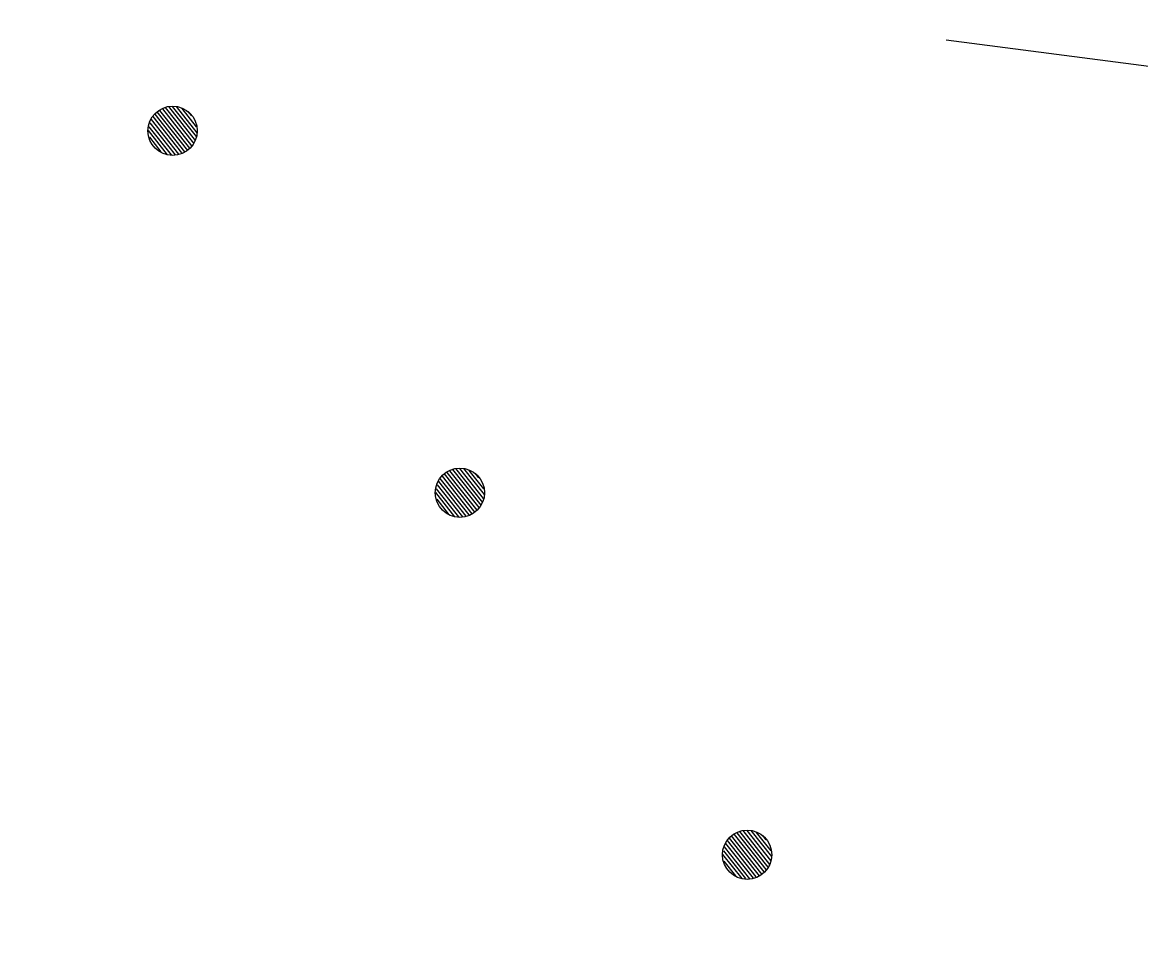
# Model space of a CAD drawing. Header units: metres. Extents: x -2743 to 126, y 13385 to 13916.
# Drawn here: x -1878.975 to -1877.158, y 13624.02 to 13625.494 of the extents above; entities that cross this region are included whole.
import ezdxf

# ---------------------------------------------------------------- set-up
doc = ezdxf.new("R2010")
doc.units = ezdxf.units.M
for name, color, linetype in [('GREEN_LAWN', 82, 'Continuous'), ('output[1-12]_3_ДЖКХ-24_03233tp$0$Граница растительности и грунта', 7, 'Continuous'), ('output[1-12]_3_ДЖКХ-24_03233up$0$Кабели', 7, 'Continuous')]:
    doc.layers.add(name, color=color, linetype=linetype)

msp = doc.modelspace()

# ---------------------------------------------------------------- hatches: boundary and pattern name
at = {"layer": 'GREEN_LAWN'}
h = msp.add_hatch(dxfattribs=at)
h.set_pattern_fill('GRASS', color=82, scale=0.08)
h.paths.add_polyline_path([(-1875.975, 13625.77), (-1876.475, 13624.27), (-1875.475, 13623.77), (-1875.254, 13624.212), (-1875.1343, 13624.4513), (-1875.0745, 13624.571), (-1874.975, 13624.77), (-1873.975, 13624.77), (-1871.975, 13623.27), (-1867.475, 13621.77), (-1867.975, 13620.77), (-1870.475, 13619.77), (-1870.975, 13617.77), (-1872.975, 13617.27), (-1875.475, 13615.27), (-1876.975, 13615.27), (-1878.975, 13617.27), (-1877.975, 13618.27), (-1876.975, 13621.77), (-1876.975, 13623.77), (-1878.975, 13625.77), (-1878.975, 13626.77), (-1875.975, 13625.77)])
h.paths.add_polyline_path([(-1874.227, 13617.276), (-1873.9839, 13617.2999), (-1873.7502, 13617.3708), (-1873.5348, 13617.486), (-1873.3459, 13617.6409), (-1873.191, 13617.8298), (-1873.0758, 13618.0452), (-1873.0049, 13618.2789), (-1872.981, 13618.522), (-1873.0049, 13618.7651), (-1873.0758, 13618.9988), (-1873.191, 13619.2142), (-1873.3459, 13619.4031), (-1873.5348, 13619.558), (-1873.7502, 13619.6732), (-1873.9839, 13619.7441), (-1874.227, 13619.768), (-1874.4701, 13619.7441), (-1874.7038, 13619.6732), (-1874.9192, 13619.558), (-1875.1081, 13619.4031), (-1875.263, 13619.2142), (-1875.3782, 13618.9988), (-1875.4491, 13618.7651), (-1875.473, 13618.522), (-1875.4491, 13618.2789), (-1875.3782, 13618.0452), (-1875.263, 13617.8298), (-1875.1081, 13617.6409), (-1874.9192, 13617.486), (-1874.7038, 13617.3708), (-1874.4701, 13617.2999), (-1874.227, 13617.276)], flags=0)
h.paths.add_polyline_path([(-1873.227, 13620.0196), (-1873.129, 13620.0292), (-1873.0347, 13620.0578), (-1872.9479, 13620.1043), (-1872.8717, 13620.1667), (-1872.8093, 13620.2429), (-1872.7628, 13620.3297), (-1872.7342, 13620.424), (-1872.727, 13620.4974), (-1872.7198, 13620.424), (-1872.6912, 13620.3297), (-1872.6447, 13620.2429), (-1872.5823, 13620.1667), (-1872.5061, 13620.1043), (-1872.4193, 13620.0578), (-1872.325, 13620.0292), (-1872.227, 13620.0196), (-1872.129, 13620.0292), (-1872.0347, 13620.0578), (-1871.9479, 13620.1043), (-1871.8717, 13620.1667), (-1871.8093, 13620.2429), (-1871.7628, 13620.3297), (-1871.7342, 13620.424), (-1871.7246, 13620.522), (-1871.7342, 13620.62), (-1871.7628, 13620.7143), (-1871.8093, 13620.8011), (-1871.8717, 13620.8773), (-1871.9479, 13620.9397), (-1872.0347, 13620.9862), (-1872.129, 13621.0148), (-1872.2024, 13621.022), (-1872.129, 13621.0292), (-1872.0347, 13621.0578), (-1871.9479, 13621.1043), (-1871.8717, 13621.1667), (-1871.8093, 13621.2429), (-1871.7628, 13621.3297), (-1871.7342, 13621.424), (-1871.7246, 13621.522), (-1871.7342, 13621.62), (-1871.7628, 13621.7143), (-1871.8093, 13621.8011), (-1871.8717, 13621.8773), (-1871.9479, 13621.9397), (-1872.0347, 13621.9862), (-1872.129, 13622.0148), (-1872.2024, 13622.022), (-1872.129, 13622.0292), (-1872.0347, 13622.0578), (-1871.9479, 13622.1043), (-1871.8717, 13622.1667), (-1871.8093, 13622.2429), (-1871.7628, 13622.3297), (-1871.7342, 13622.424), (-1871.7246, 13622.522), (-1871.7342, 13622.62), (-1871.7628, 13622.7143), (-1871.8093, 13622.8011), (-1871.8717, 13622.8773), (-1871.9479, 13622.9397), (-1872.0347, 13622.9862), (-1872.129, 13623.0148), (-1872.227, 13623.0244), (-1872.325, 13623.0148), (-1872.4193, 13622.9862), (-1872.5061, 13622.9397), (-1872.5823, 13622.8773), (-1872.6447, 13622.8011), (-1872.6912, 13622.7143), (-1872.7198, 13622.62), (-1872.727, 13622.5466), (-1872.7342, 13622.62), (-1872.7628, 13622.7143), (-1872.8093, 13622.8011), (-1872.8717, 13622.8773), (-1872.9479, 13622.9397), (-1873.0347, 13622.9862), (-1873.129, 13623.0148), (-1873.227, 13623.0244), (-1873.325, 13623.0148), (-1873.4193, 13622.9862), (-1873.5061, 13622.9397), (-1873.5823, 13622.8773), (-1873.6447, 13622.8011), (-1873.6912, 13622.7143), (-1873.7198, 13622.62), (-1873.727, 13622.5466), (-1873.7342, 13622.62), (-1873.7628, 13622.7143), (-1873.8093, 13622.8011), (-1873.8717, 13622.8773), (-1873.9479, 13622.9397), (-1874.0347, 13622.9862), (-1874.129, 13623.0148), (-1874.227, 13623.0244), (-1874.325, 13623.0148), (-1874.4193, 13622.9862), (-1874.5061, 13622.9397), (-1874.5823, 13622.8773), (-1874.6447, 13622.8011), (-1874.6912, 13622.7143), (-1874.7198, 13622.62), (-1874.7294, 13622.522), (-1874.7198, 13622.424), (-1874.6912, 13622.3297), (-1874.6447, 13622.2429), (-1874.5823, 13622.1667), (-1874.5061, 13622.1043), (-1874.4193, 13622.0578), (-1874.325, 13622.0292), (-1874.2516, 13622.022), (-1874.325, 13622.0148), (-1874.4193, 13621.9862), (-1874.5061, 13621.9397), (-1874.5823, 13621.8773), (-1874.6447, 13621.8011), (-1874.6912, 13621.7143), (-1874.7198, 13621.62), (-1874.7294, 13621.522), (-1874.7198, 13621.424), (-1874.6912, 13621.3297), (-1874.6447, 13621.2429), (-1874.5823, 13621.1667), (-1874.5061, 13621.1043), (-1874.4193, 13621.0578), (-1874.325, 13621.0292), (-1874.2516, 13621.022), (-1874.325, 13621.0148), (-1874.4193, 13620.9862), (-1874.5061, 13620.9397), (-1874.5823, 13620.8773), (-1874.6447, 13620.8011), (-1874.6912, 13620.7143), (-1874.7198, 13620.62), (-1874.7294, 13620.522), (-1874.7198, 13620.424), (-1874.6912, 13620.3297), (-1874.6447, 13620.2429), (-1874.5823, 13620.1667), (-1874.5061, 13620.1043), (-1874.4193, 13620.0578), (-1874.325, 13620.0292), (-1874.227, 13620.0196), (-1874.129, 13620.0292), (-1874.0347, 13620.0578), (-1873.9479, 13620.1043), (-1873.8717, 13620.1667), (-1873.8093, 13620.2429), (-1873.7628, 13620.3297), (-1873.7342, 13620.424), (-1873.727, 13620.4974), (-1873.7198, 13620.424), (-1873.6912, 13620.3297), (-1873.6447, 13620.2429), (-1873.5823, 13620.1667), (-1873.5061, 13620.1043), (-1873.4193, 13620.0578), (-1873.325, 13620.0292), (-1873.227, 13620.0196)], flags=0)
h.paths.add_polyline_path([(-1869.227, 13621.0196), (-1869.129, 13621.0292), (-1869.0347, 13621.0578), (-1868.9479, 13621.1043), (-1868.8717, 13621.1667), (-1868.8093, 13621.2429), (-1868.7628, 13621.3297), (-1868.7342, 13621.424), (-1868.7246, 13621.522), (-1868.7342, 13621.62), (-1868.7628, 13621.7143), (-1868.8093, 13621.8011), (-1868.8717, 13621.8773), (-1868.9479, 13621.9397), (-1869.0347, 13621.9862), (-1869.129, 13622.0148), (-1869.227, 13622.0244), (-1869.325, 13622.0148), (-1869.4193, 13621.9862), (-1869.5061, 13621.9397), (-1869.5823, 13621.8773), (-1869.6447, 13621.8011), (-1869.6912, 13621.7143), (-1869.7198, 13621.62), (-1869.7294, 13621.522), (-1869.7198, 13621.424), (-1869.6912, 13621.3297), (-1869.6447, 13621.2429), (-1869.5823, 13621.1667), (-1869.5061, 13621.1043), (-1869.4193, 13621.0578), (-1869.325, 13621.0292), (-1869.227, 13621.0196)], flags=0)

# ---------------------------------------------------------------- linework, layer by layer
at = {"layer": 'output[1-12]_3_ДЖКХ-24_03233tp$0$Граница растительности и грунта'}
for points in [[(-1878.7477, 13625.3533), (-1878.7004, 13625.2937)], [(-1878.7432, 13625.3556), (-1878.6971, 13625.2976)], [(-1878.738, 13625.3571), (-1878.6945, 13625.3023)], [(-1878.7316, 13625.3571), (-1878.693, 13625.3085)], [(-1878.7252, 13625.3571), (-1878.6916, 13625.3148)], [(-1878.7163, 13625.3539), (-1878.6927, 13625.3242)], [(-1878.766, 13625.3361), (-1878.7213, 13625.2798)], [(-1878.7634, 13625.3408), (-1878.7167, 13625.2821)], [(-1878.7601, 13625.3447), (-1878.7116, 13625.2836)], [(-1878.7568, 13625.3486), (-1878.707, 13625.2859)], [(-1878.7522, 13625.3509), (-1878.7037, 13625.2898)], [(-1878.7062, 13625.3492), (-1878.7006, 13625.3421)], [(-1878.7709, 13625.3182), (-1878.7399, 13625.279)], [(-1878.7695, 13625.3244), (-1878.7335, 13625.279)], [(-1878.7681, 13625.3307), (-1878.727, 13625.279)], [(-1878.7686, 13625.3073), (-1878.75, 13625.2838)], [(-1878.2971, 13624.7534), (-1878.2504, 13624.6947)], [(-1878.2938, 13624.7573), (-1878.2453, 13624.6962)], [(-1878.2905, 13624.7612), (-1878.2407, 13624.6985)], [(-1878.2859, 13624.7635), (-1878.2374, 13624.7024)], [(-1878.2814, 13624.7658), (-1878.2342, 13624.7063)], [(-1878.2769, 13624.7682), (-1878.2309, 13624.7102)], [(-1878.2717, 13624.7697), (-1878.2282, 13624.7149)], [(-1878.2653, 13624.7697), (-1878.2268, 13624.7211)], [(-1878.2589, 13624.7696), (-1878.2253, 13624.7274)], [(-1878.25, 13624.7665), (-1878.2264, 13624.7367)], [(-1878.2399, 13624.7618), (-1878.2343, 13624.7547)], [(-1878.3032, 13624.737), (-1878.2672, 13624.6916)], [(-1878.3018, 13624.7433), (-1878.2608, 13624.6916)], [(-1878.2997, 13624.7487), (-1878.255, 13624.6923)], [(-1878.3046, 13624.7308), (-1878.2736, 13624.6916)], [(-1878.3023, 13624.7198), (-1878.2837, 13624.6963)], [(-1877.8242, 13624.1737), (-1877.7744, 13624.1111)], [(-1877.8196, 13624.1761), (-1877.7712, 13624.115)], [(-1877.8151, 13624.1784), (-1877.7679, 13624.1189)], [(-1877.8106, 13624.1807), (-1877.7646, 13624.1228)], [(-1877.8054, 13624.1823), (-1877.7619, 13624.1274)], [(-1877.799, 13624.1822), (-1877.7605, 13624.1337)], [(-1877.7926, 13624.1822), (-1877.759, 13624.1399)], [(-1877.7837, 13624.1791), (-1877.7601, 13624.1493)], [(-1877.7736, 13624.1743), (-1877.768, 13624.1673)], [(-1877.8355, 13624.1558), (-1877.7945, 13624.1041)], [(-1877.8334, 13624.1613), (-1877.7887, 13624.1049)], [(-1877.8308, 13624.166), (-1877.7841, 13624.1072)], [(-1877.8275, 13624.1699), (-1877.779, 13624.1088)], [(-1877.8384, 13624.1433), (-1877.8073, 13624.1042)], [(-1877.8369, 13624.1496), (-1877.8009, 13624.1042)], [(-1877.8361, 13624.1324), (-1877.8174, 13624.1089)]]:
    msp.add_lwpolyline(points, dxfattribs=at)
for centre in [(-1878.7311, 13625.3179), (-1878.2648, 13624.7305), (-1877.7985, 13624.143)]:
    msp.add_circle(centre, 0.04, dxfattribs=at)
at = {"layer": 'output[1-12]_3_ДЖКХ-24_03233up$0$Кабели'}
msp.add_lwpolyline([(-1877.4756, 13625.4655), (-1876.4839, 13625.3367)], dxfattribs=at)

doc.saveas('drawing.dxf')
